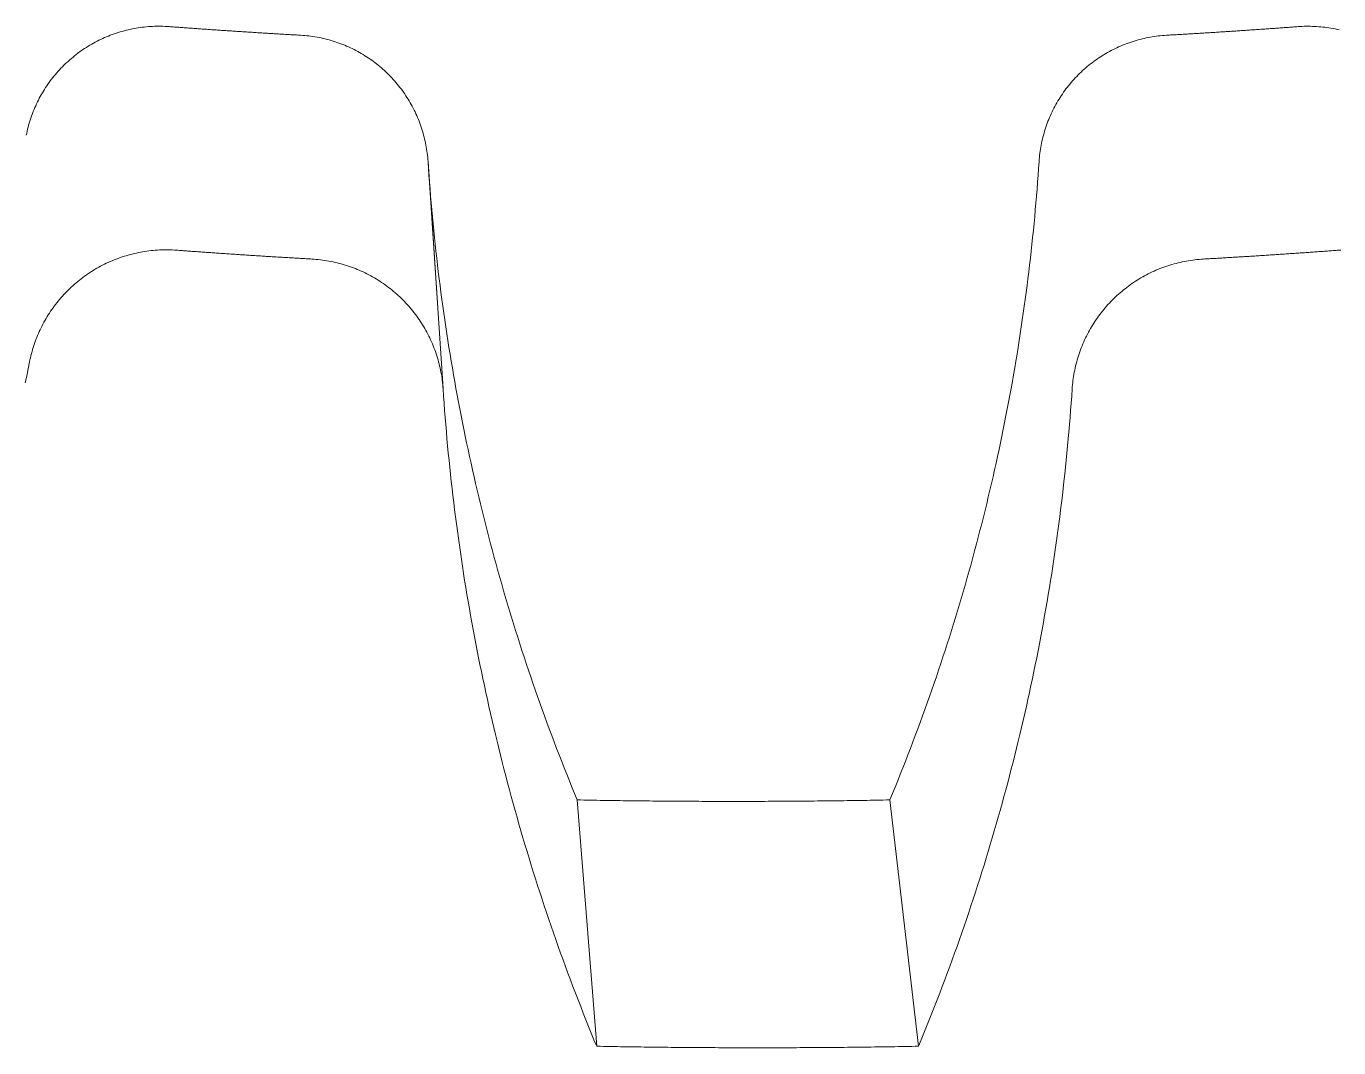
# Model space of a CAD drawing. Header units: millimetres. Extents: x 168.5 to 245.6, y 23.5 to 109.
# Drawn here: x 207.6 to 214.09, y 23.54 to 28.6 of the extents above; entities that cross this region are included whole.
import ezdxf

# ---------------------------------------------------------------- set-up
doc = ezdxf.new("R2010")
doc.units = ezdxf.units.MM
doc.layers.get('0').update_dxf_attribs({"true_color": 0xc2ced6})

# ---------------------------------------------------------------- blocks, each defined once
blk = doc.blocks.new('A$C346350F0')
at = {"color": 0, "linetype": 'Continuous', "lineweight": 0}
for p, q in [((2.5408, -38.3216), (2.6155, -39.4489)), ((2.5412, -38.3283), (2.6154, -39.4472)), ((2.6154, -39.4472), (2.616, -39.4558)), ((3.2796, -41.4853), (3.3761, -42.7057)), ((4.8276, -41.4853), (4.9696, -42.7057))]:
    blk.add_line(p, q, dxfattribs=at)
for points in [[(1.2585, -37.654), (1.2483, -37.6534), (1.2381, -37.6528), (1.2279, -37.6525), (1.2177, -37.6523), (1.2075, -37.6522), (1.1973, -37.6523), (1.1871, -37.6526), (1.1768, -37.653), (1.1666, -37.6535), (1.1564, -37.6543), (1.1463, -37.6551), (1.1361, -37.6562), (1.1259, -37.6574), (1.1158, -37.6587), (1.1057, -37.6602), (1.0956, -37.6618), (1.0856, -37.6637), (1.0755, -37.6656), (1.0655, -37.6677), (1.0556, -37.67), (1.0456, -37.6724), (1.0357, -37.675), (1.0259, -37.6777), (1.0161, -37.6805), (1.0063, -37.6836), (0.9966, -37.6867), (0.9869, -37.69), (0.9773, -37.6935), (0.9678, -37.6971), (0.9582, -37.7008), (0.9488, -37.7047), (0.9394, -37.7088), (0.9301, -37.713), (0.9208, -37.7173), (0.9116, -37.7217), (0.9025, -37.7263), (0.8935, -37.7311), (0.8845, -37.736), (0.8756, -37.741), (0.8667, -37.7461), (0.858, -37.7514), (0.8493, -37.7568), (0.8407, -37.7624), (0.8322, -37.768), (0.8238, -37.7739), (0.8155, -37.7798), (0.8073, -37.7858), (0.7992, -37.792), (0.7911, -37.7983), (0.7832, -37.8048), (0.7753, -37.8113), (0.7676, -37.818), (0.7599, -37.8248), (0.7524, -37.8317), (0.745, -37.8387), (0.7377, -37.8458), (0.7304, -37.8531), (0.7233, -37.8604), (0.7164, -37.8679), (0.7095, -37.8754), (0.7027, -37.8831), (0.6961, -37.8909), (0.6896, -37.8987), (0.6832, -37.9067), (0.6769, -37.9148), (0.6707, -37.9229), (0.6647, -37.9312), (0.6588, -37.9395), (0.653, -37.948), (0.6474, -37.9565), (0.6419, -37.9651), (0.6365, -37.9738), (0.6312, -37.9825), (0.6261, -37.9914), (0.6211, -38.0003), (0.6163, -38.0093), (0.6116, -38.0184), (0.607, -38.0275), (0.6026, -38.0367), (0.5983, -38.046), (0.5942, -38.0553), (0.5902, -38.0647), (0.5863, -38.0742), (0.5826, -38.0837), (0.579, -38.0933), (0.5756, -38.1029), (0.5723, -38.1126), (0.5692, -38.1223), (0.5662, -38.1321), (0.5634, -38.1419), (0.5607, -38.1518), (0.5582, -38.1617), (0.5558, -38.1716), (0.5536, -38.1816), (0.5515, -38.1916)], [(1.2585, -37.654), (1.2654, -37.6546), (1.2722, -37.6551), (1.2791, -37.6556), (1.286, -37.6561), (1.2928, -37.6566), (1.2997, -37.6571), (1.3065, -37.6576), (1.3134, -37.6581), (1.3202, -37.6586), (1.3271, -37.6591), (1.3339, -37.6596), (1.3408, -37.6601), (1.3476, -37.6606), (1.3545, -37.661), (1.3614, -37.6615), (1.3682, -37.662), (1.3751, -37.6625), (1.3819, -37.663), (1.3888, -37.6635), (1.3956, -37.664), (1.4025, -37.6645), (1.4093, -37.6649), (1.4162, -37.6654), (1.4231, -37.6659), (1.4299, -37.6664), (1.4368, -37.6669), (1.4436, -37.6673), (1.4505, -37.6678), (1.4573, -37.6683), (1.4642, -37.6688), (1.471, -37.6692), (1.4779, -37.6697), (1.4848, -37.6702), (1.4916, -37.6706), (1.4985, -37.6711), (1.5053, -37.6716), (1.5122, -37.672), (1.519, -37.6725), (1.5259, -37.6729), (1.5328, -37.6734), (1.5396, -37.6739), (1.5465, -37.6743), (1.5533, -37.6748), (1.5602, -37.6752), (1.567, -37.6757), (1.5739, -37.6761), (1.5808, -37.6766), (1.5876, -37.677), (1.5945, -37.6775), (1.6013, -37.6779), (1.6082, -37.6784), (1.615, -37.6788), (1.6219, -37.6793), (1.6288, -37.6797), (1.6356, -37.6801), (1.6425, -37.6806), (1.6493, -37.681), (1.6562, -37.6815), (1.6631, -37.6819), (1.6699, -37.6823), (1.6768, -37.6828), (1.6836, -37.6832), (1.6905, -37.6836), (1.6974, -37.6841), (1.7042, -37.6845), (1.7111, -37.6849), (1.7179, -37.6853), (1.7248, -37.6858), (1.7316, -37.6862), (1.7385, -37.6866), (1.7454, -37.687), (1.7522, -37.6874), (1.7591, -37.6879), (1.7659, -37.6883), (1.7728, -37.6887), (1.7797, -37.6891), (1.7865, -37.6895), (1.7934, -37.6899), (1.8002, -37.6904), (1.8071, -37.6908), (1.814, -37.6912), (1.8208, -37.6916), (1.8277, -37.692), (1.8346, -37.6924), (1.8414, -37.6928), (1.8483, -37.6932), (1.8551, -37.6936), (1.862, -37.694), (1.8689, -37.6944), (1.8757, -37.6948), (1.8826, -37.6952), (1.8894, -37.6956), (1.8963, -37.696), (1.9032, -37.6964), (1.91, -37.6968)], [(6.1973, -37.6968), (6.2042, -37.6964), (6.211, -37.696), (6.2179, -37.6956), (6.2247, -37.6953), (6.2316, -37.6949), (6.2385, -37.6945), (6.2453, -37.6941), (6.2522, -37.6937), (6.259, -37.6933), (6.2659, -37.6929), (6.2728, -37.6925), (6.2796, -37.6921), (6.2865, -37.6916), (6.2933, -37.6912), (6.3002, -37.6908), (6.3071, -37.6904), (6.3139, -37.69), (6.3208, -37.6896), (6.3277, -37.6892), (6.3345, -37.6888), (6.3414, -37.6884), (6.3482, -37.6879), (6.3551, -37.6875), (6.3619, -37.6871), (6.3688, -37.6867), (6.3757, -37.6863), (6.3825, -37.6858), (6.3894, -37.6854), (6.3962, -37.685), (6.4031, -37.6846), (6.41, -37.6841), (6.4168, -37.6837), (6.4237, -37.6833), (6.4305, -37.6828), (6.4374, -37.6824), (6.4443, -37.682), (6.4511, -37.6815), (6.458, -37.6811), (6.4648, -37.6807), (6.4717, -37.6802), (6.4786, -37.6798), (6.4854, -37.6793), (6.4923, -37.6789), (6.4991, -37.6785), (6.506, -37.678), (6.5128, -37.6776), (6.5197, -37.6771), (6.5266, -37.6767), (6.5334, -37.6762), (6.5403, -37.6758), (6.5471, -37.6753), (6.554, -37.6749), (6.5608, -37.6744), (6.5677, -37.6739), (6.5746, -37.6735), (6.5814, -37.673), (6.5883, -37.6726), (6.5951, -37.6721), (6.602, -37.6716), (6.6088, -37.6712), (6.6157, -37.6707), (6.6226, -37.6702), (6.6294, -37.6698), (6.6363, -37.6693), (6.6431, -37.6688), (6.65, -37.6684), (6.6568, -37.6679), (6.6637, -37.6674), (6.6706, -37.6669), (6.6774, -37.6665), (6.6843, -37.666), (6.6911, -37.6655), (6.698, -37.665), (6.7048, -37.6645), (6.7117, -37.6641), (6.7185, -37.6636), (6.7254, -37.6631), (6.7323, -37.6626), (6.7391, -37.6621), (6.746, -37.6616), (6.7528, -37.6611), (6.7597, -37.6606), (6.7665, -37.6601), (6.7734, -37.6597), (6.7802, -37.6592), (6.7871, -37.6587), (6.7939, -37.6582), (6.8008, -37.6577), (6.8077, -37.6572), (6.8145, -37.6567), (6.8214, -37.6562), (6.8282, -37.6557), (6.8351, -37.6551), (6.8419, -37.6546), (6.8488, -37.6541)], [(7.0518, -37.6701), (7.0418, -37.6678), (7.0318, -37.6657), (7.0218, -37.6637), (7.0117, -37.6619), (7.0016, -37.6603), (6.9915, -37.6588), (6.9814, -37.6575), (6.9712, -37.6563), (6.9611, -37.6552), (6.9509, -37.6544), (6.9407, -37.6536), (6.9305, -37.6531), (6.9203, -37.6527), (6.9101, -37.6524), (6.8998, -37.6523), (6.8896, -37.6524), (6.8794, -37.6526), (6.8692, -37.6529), (6.859, -37.6535), (6.8488, -37.6541)], [(2.5408, -38.322), (2.5401, -38.3118), (2.5392, -38.3017), (2.5381, -38.2915), (2.5369, -38.2814), (2.5355, -38.2712), (2.534, -38.2611), (2.5323, -38.251), (2.5305, -38.241), (2.5285, -38.231), (2.5264, -38.221), (2.5241, -38.211), (2.5216, -38.2011), (2.5191, -38.1912), (2.5163, -38.1814), (2.5134, -38.1716), (2.5104, -38.1618), (2.5072, -38.1521), (2.5039, -38.1424), (2.5004, -38.1328), (2.4968, -38.1233), (2.493, -38.1138), (2.4891, -38.1043), (2.485, -38.0949), (2.4808, -38.0856), (2.4765, -38.0764), (2.472, -38.0672), (2.4674, -38.0581), (2.4626, -38.049), (2.4577, -38.0401), (2.4527, -38.0312), (2.4475, -38.0224), (2.4422, -38.0136), (2.4367, -38.005), (2.4312, -37.9964), (2.4255, -37.9879), (2.4196, -37.9795), (2.4137, -37.9712), (2.4076, -37.963), (2.4014, -37.9549), (2.3951, -37.9469), (2.3886, -37.939), (2.3821, -37.9311), (2.3754, -37.9234), (2.3686, -37.9158), (2.3616, -37.9083), (2.3546, -37.9008), (2.3475, -37.8935), (2.3402, -37.8863), (2.3328, -37.8793), (2.3254, -37.8723), (2.3178, -37.8654), (2.3101, -37.8587), (2.3023, -37.8521), (2.2944, -37.8456), (2.2864, -37.8392), (2.2784, -37.8329), (2.2702, -37.8268), (2.2619, -37.8208), (2.2536, -37.8149), (2.2451, -37.8092), (2.2366, -37.8035), (2.228, -37.798), (2.2193, -37.7927), (2.2105, -37.7874), (2.2016, -37.7824), (2.1927, -37.7774), (2.1837, -37.7726), (2.1746, -37.7679), (2.1655, -37.7633), (2.1562, -37.7589), (2.1469, -37.7547), (2.1376, -37.7506), (2.1282, -37.7466), (2.1187, -37.7427), (2.1092, -37.7391), (2.0996, -37.7355), (2.09, -37.7321), (2.0803, -37.7289), (2.0705, -37.7258), (2.0607, -37.7228), (2.0509, -37.72), (2.041, -37.7174), (2.0311, -37.7149), (2.0212, -37.7125), (2.0112, -37.7103), (2.0012, -37.7083), (1.9912, -37.7064), (1.9811, -37.7046), (1.971, -37.703), (1.9609, -37.7016), (1.9507, -37.7003), (1.9406, -37.6992), (1.9304, -37.6982), (1.9202, -37.6974), (1.91, -37.6968)], [(6.1973, -37.6968), (6.1871, -37.6975), (6.1769, -37.6983), (6.1667, -37.6993), (6.1566, -37.7004), (6.1464, -37.7017), (6.1363, -37.7031), (6.1262, -37.7047), (6.1162, -37.7064), (6.1061, -37.7083), (6.0961, -37.7104), (6.0861, -37.7126), (6.0762, -37.7149), (6.0663, -37.7174), (6.0564, -37.7201), (6.0466, -37.7229), (6.0368, -37.7258), (6.0271, -37.7289), (6.0174, -37.7322), (6.0077, -37.7356), (5.9981, -37.7391), (5.9886, -37.7428), (5.9791, -37.7466), (5.9697, -37.7506), (5.9604, -37.7547), (5.9511, -37.759), (5.9419, -37.7634), (5.9327, -37.7679), (5.9236, -37.7726), (5.9146, -37.7775), (5.9057, -37.7824), (5.8968, -37.7875), (5.888, -37.7927), (5.8793, -37.7981), (5.8707, -37.8036), (5.8622, -37.8092), (5.8537, -37.815), (5.8454, -37.8208), (5.8371, -37.8269), (5.8289, -37.833), (5.8209, -37.8392), (5.8129, -37.8456), (5.805, -37.8521), (5.7972, -37.8588), (5.7895, -37.8655), (5.782, -37.8723), (5.7745, -37.8793), (5.7671, -37.8864), (5.7599, -37.8936), (5.7527, -37.9009), (5.7457, -37.9083), (5.7388, -37.9158), (5.7319, -37.9234), (5.7253, -37.9312), (5.7187, -37.939), (5.7122, -37.9469), (5.7059, -37.955), (5.6997, -37.9631), (5.6936, -37.9713), (5.6877, -37.9796), (5.6818, -37.988), (5.6761, -37.9965), (5.6706, -38.005), (5.6651, -38.0137), (5.6598, -38.0224), (5.6547, -38.0312), (5.6496, -38.0401), (5.6447, -38.0491), (5.64, -38.0581), (5.6353, -38.0672), (5.6308, -38.0764), (5.6265, -38.0857), (5.6223, -38.095), (5.6182, -38.1044), (5.6143, -38.1138), (5.6105, -38.1233), (5.6069, -38.1329), (5.6034, -38.1425), (5.6001, -38.1521), (5.5969, -38.1618), (5.5939, -38.1716), (5.591, -38.1814), (5.5882, -38.1912), (5.5857, -38.2011), (5.5832, -38.2111), (5.5809, -38.221), (5.5788, -38.231), (5.5768, -38.241), (5.575, -38.2511), (5.5733, -38.2612), (5.5718, -38.2713), (5.5704, -38.2814), (5.5692, -38.2915), (5.5681, -38.3017), (5.5672, -38.3119), (5.5665, -38.3221)], [(2.5408, -38.322), (2.5431, -38.3563), (2.5455, -38.3906), (2.5481, -38.4248), (2.5507, -38.4591), (2.5535, -38.4933), (2.5564, -38.5275), (2.5595, -38.5617), (2.5626, -38.5959), (2.5658, -38.6301), (2.5692, -38.6643), (2.5727, -38.6985), (2.5763, -38.7326), (2.58, -38.7668), (2.5839, -38.8009), (2.5878, -38.835), (2.5919, -38.8691), (2.5961, -38.9032), (2.6004, -38.9373), (2.6049, -38.9714), (2.6094, -39.0054), (2.6141, -39.0394), (2.6189, -39.0735), (2.6238, -39.1075), (2.6288, -39.1414), (2.6339, -39.1754), (2.6392, -39.2093), (2.6445, -39.2433), (2.65, -39.2772), (2.6556, -39.3111), (2.6614, -39.3449), (2.6672, -39.3788), (2.6732, -39.4126), (2.6792, -39.4464), (2.6854, -39.4802), (2.6917, -39.514), (2.6981, -39.5477), (2.7047, -39.5814), (2.7113, -39.6151), (2.7181, -39.6488), (2.725, -39.6824), (2.732, -39.7161), (2.7391, -39.7497), (2.7463, -39.7832), (2.7537, -39.8168), (2.7612, -39.8503), (2.7687, -39.8838), (2.7764, -39.9173), (2.7842, -39.9507), (2.7922, -39.9842), (2.8002, -40.0175), (2.8084, -40.0509), (2.8166, -40.0842), (2.825, -40.1176), (2.8335, -40.1508), (2.8422, -40.1841), (2.8509, -40.2173), (2.8597, -40.2505), (2.8687, -40.2836), (2.8778, -40.3168), (2.887, -40.3499), (2.8963, -40.3829), (2.9057, -40.416), (2.9152, -40.449), (2.9249, -40.4819), (2.9346, -40.5149), (2.9445, -40.5478), (2.9545, -40.5806), (2.9646, -40.6135), (2.9748, -40.6462), (2.9851, -40.679), (2.9955, -40.7117), (3.0061, -40.7444), (3.0168, -40.7771), (3.0275, -40.8097), (3.0384, -40.8423), (3.0494, -40.8748), (3.0605, -40.9073), (3.0718, -40.9398), (3.0831, -40.9722), (3.0946, -41.0046), (3.1061, -41.0369), (3.1178, -41.0692), (3.1296, -41.1015), (3.1415, -41.1337), (3.1535, -41.1659), (3.1656, -41.198), (3.1778, -41.2301), (3.1902, -41.2622), (3.2026, -41.2942), (3.2152, -41.3261), (3.2278, -41.3581), (3.2406, -41.3899), (3.2535, -41.4218), (3.2665, -41.4536), (3.2796, -41.4853)], [(4.8276, -41.4853), (4.8407, -41.4536), (4.8537, -41.4218), (4.8666, -41.39), (4.8794, -41.3581), (4.892, -41.3262), (4.9046, -41.2942), (4.917, -41.2622), (4.9294, -41.2301), (4.9416, -41.198), (4.9537, -41.1659), (4.9657, -41.1337), (4.9776, -41.1015), (4.9894, -41.0692), (5.0011, -41.0369), (5.0127, -41.0046), (5.0241, -40.9722), (5.0354, -40.9398), (5.0467, -40.9073), (5.0578, -40.8748), (5.0688, -40.8423), (5.0797, -40.8097), (5.0905, -40.7771), (5.1011, -40.7444), (5.1117, -40.7118), (5.1221, -40.679), (5.1324, -40.6463), (5.1427, -40.6135), (5.1528, -40.5807), (5.1627, -40.5478), (5.1726, -40.5149), (5.1824, -40.482), (5.192, -40.449), (5.2016, -40.416), (5.211, -40.383), (5.2203, -40.3499), (5.2295, -40.3168), (5.2385, -40.2837), (5.2475, -40.2505), (5.2564, -40.2173), (5.2651, -40.1841), (5.2737, -40.1509), (5.2822, -40.1176), (5.2906, -40.0843), (5.2989, -40.051), (5.307, -40.0176), (5.3151, -39.9842), (5.323, -39.9508), (5.3308, -39.9173), (5.3385, -39.8839), (5.3461, -39.8504), (5.3536, -39.8168), (5.3609, -39.7833), (5.3681, -39.7497), (5.3753, -39.7161), (5.3823, -39.6825), (5.3892, -39.6488), (5.3959, -39.6151), (5.4026, -39.5815), (5.4091, -39.5477), (5.4155, -39.514), (5.4219, -39.4802), (5.428, -39.4464), (5.4341, -39.4126), (5.4401, -39.3788), (5.4459, -39.345), (5.4516, -39.3111), (5.4572, -39.2772), (5.4627, -39.2433), (5.4681, -39.2094), (5.4733, -39.1754), (5.4785, -39.1415), (5.4835, -39.1075), (5.4884, -39.0735), (5.4932, -39.0395), (5.4979, -39.0055), (5.5024, -38.9714), (5.5068, -38.9374), (5.5112, -38.9033), (5.5154, -38.8692), (5.5194, -38.8351), (5.5234, -38.801), (5.5272, -38.7668), (5.531, -38.7327), (5.5346, -38.6985), (5.5381, -38.6644), (5.5414, -38.6302), (5.5447, -38.596), (5.5478, -38.5618), (5.5509, -38.5276), (5.5538, -38.4933), (5.5565, -38.4591), (5.5592, -38.4249), (5.5618, -38.3906), (5.5642, -38.3564), (5.5665, -38.3221)], [(1.2956, -38.7617), (1.2851, -38.761), (1.2746, -38.7605), (1.264, -38.7601), (1.2535, -38.7599), (1.243, -38.7598), (1.2325, -38.7599), (1.222, -38.7602), (1.2115, -38.7606), (1.201, -38.7612), (1.1905, -38.7619), (1.18, -38.7628), (1.1695, -38.7639), (1.1591, -38.7651), (1.1486, -38.7665), (1.1382, -38.768), (1.1278, -38.7697), (1.1175, -38.7716), (1.1072, -38.7736), (1.0969, -38.7758), (1.0866, -38.7781), (1.0764, -38.7806), (1.0662, -38.7832), (1.0561, -38.786), (1.046, -38.789), (1.0359, -38.7921), (1.0259, -38.7953), (1.016, -38.7987), (1.0061, -38.8023), (0.9962, -38.806), (0.9864, -38.8099), (0.9767, -38.8139), (0.967, -38.818), (0.9574, -38.8223), (0.9479, -38.8268), (0.9384, -38.8314), (0.9291, -38.8361), (0.9197, -38.841), (0.9105, -38.846), (0.9013, -38.8512), (0.8922, -38.8565), (0.8832, -38.8619), (0.8743, -38.8675), (0.8655, -38.8732), (0.8567, -38.8791), (0.8481, -38.885), (0.8395, -38.8911), (0.831, -38.8974), (0.8227, -38.9038), (0.8144, -38.9102), (0.8062, -38.9169), (0.7981, -38.9236), (0.7902, -38.9305), (0.7823, -38.9375), (0.7745, -38.9446), (0.7669, -38.9518), (0.7594, -38.9591), (0.7519, -38.9666), (0.7446, -38.9741), (0.7374, -38.9818), (0.7304, -38.9896), (0.7234, -38.9975), (0.7166, -39.0055), (0.7099, -39.0136), (0.7033, -39.0218), (0.6968, -39.0301), (0.6905, -39.0385), (0.6843, -39.047), (0.6782, -39.0556), (0.6722, -39.0643), (0.6664, -39.073), (0.6607, -39.0819), (0.6552, -39.0908), (0.6498, -39.0999), (0.6445, -39.109), (0.6394, -39.1181), (0.6344, -39.1274), (0.6296, -39.1367), (0.6249, -39.1462), (0.6203, -39.1556), (0.6159, -39.1652), (0.6116, -39.1748), (0.6075, -39.1845), (0.6036, -39.1942), (0.5997, -39.204), (0.5961, -39.2139), (0.5925, -39.2238), (0.5892, -39.2338), (0.5859, -39.2438), (0.5829, -39.2538), (0.58, -39.264), (0.5772, -39.2741), (0.5746, -39.2843), (0.5722, -39.2945), (0.5699, -39.3048), (0.5677, -39.3151)], [(1.2956, -38.7617), (1.3026, -38.7622), (1.3097, -38.7627), (1.3167, -38.7633), (1.3238, -38.7638), (1.3308, -38.7643), (1.3379, -38.7648), (1.3449, -38.7653), (1.352, -38.7659), (1.3591, -38.7664), (1.3661, -38.7669), (1.3732, -38.7674), (1.3802, -38.7679), (1.3873, -38.7684), (1.3943, -38.7689), (1.4014, -38.7694), (1.4085, -38.7699), (1.4155, -38.7704), (1.4226, -38.7709), (1.4296, -38.7714), (1.4367, -38.7719), (1.4437, -38.7724), (1.4508, -38.7729), (1.4579, -38.7734), (1.4649, -38.7739), (1.472, -38.7744), (1.479, -38.7749), (1.4861, -38.7754), (1.4931, -38.7759), (1.5002, -38.7764), (1.5073, -38.7768), (1.5143, -38.7773), (1.5214, -38.7778), (1.5284, -38.7783), (1.5355, -38.7788), (1.5426, -38.7793), (1.5496, -38.7797), (1.5567, -38.7802), (1.5637, -38.7807), (1.5708, -38.7812), (1.5778, -38.7816), (1.5849, -38.7821), (1.592, -38.7826), (1.599, -38.783), (1.6061, -38.7835), (1.6131, -38.784), (1.6202, -38.7844), (1.6273, -38.7849), (1.6343, -38.7854), (1.6414, -38.7858), (1.6484, -38.7863), (1.6555, -38.7867), (1.6626, -38.7872), (1.6696, -38.7877), (1.6767, -38.7881), (1.6837, -38.7886), (1.6908, -38.789), (1.6979, -38.7895), (1.7049, -38.7899), (1.712, -38.7904), (1.719, -38.7908), (1.7261, -38.7913), (1.7332, -38.7917), (1.7402, -38.7922), (1.7473, -38.7926), (1.7543, -38.793), (1.7614, -38.7935), (1.7685, -38.7939), (1.7755, -38.7944), (1.7826, -38.7948), (1.7896, -38.7952), (1.7967, -38.7957), (1.8038, -38.7961), (1.8108, -38.7965), (1.8179, -38.797), (1.825, -38.7974), (1.832, -38.7978), (1.8391, -38.7982), (1.8461, -38.7987), (1.8532, -38.7991), (1.8603, -38.7995), (1.8673, -38.7999), (1.8744, -38.8003), (1.8815, -38.8008), (1.8885, -38.8012), (1.8956, -38.8016), (1.9026, -38.802), (1.9097, -38.8024), (1.9168, -38.8028), (1.9238, -38.8032), (1.9309, -38.8036), (1.938, -38.8041), (1.945, -38.8045), (1.9521, -38.8049), (1.9591, -38.8053), (1.9662, -38.8057)], [(6.3796, -38.8057), (6.3867, -38.8053), (6.3937, -38.8049), (6.4008, -38.8045), (6.4079, -38.8041), (6.4149, -38.8037), (6.422, -38.8033), (6.429, -38.8029), (6.4361, -38.8025), (6.4432, -38.8021), (6.4502, -38.8017), (6.4573, -38.8012), (6.4644, -38.8008), (6.4714, -38.8004), (6.4785, -38.8), (6.4855, -38.7996), (6.4926, -38.7992), (6.4997, -38.7987), (6.5067, -38.7983), (6.5138, -38.7979), (6.5209, -38.7975), (6.5279, -38.797), (6.535, -38.7966), (6.542, -38.7962), (6.5491, -38.7957), (6.5562, -38.7953), (6.5632, -38.7949), (6.5703, -38.7944), (6.5773, -38.794), (6.5844, -38.7936), (6.5915, -38.7931), (6.5985, -38.7927), (6.6056, -38.7922), (6.6126, -38.7918), (6.6197, -38.7913), (6.6268, -38.7909), (6.6338, -38.7905), (6.6409, -38.79), (6.648, -38.7896), (6.655, -38.7891), (6.6621, -38.7886), (6.6691, -38.7882), (6.6762, -38.7877), (6.6833, -38.7873), (6.6903, -38.7868), (6.6974, -38.7864), (6.7044, -38.7859), (6.7115, -38.7854), (6.7185, -38.785), (6.7256, -38.7845), (6.7327, -38.7841), (6.7397, -38.7836), (6.7468, -38.7831), (6.7538, -38.7827), (6.7609, -38.7822), (6.768, -38.7817), (6.775, -38.7812), (6.7821, -38.7808), (6.7891, -38.7803), (6.7962, -38.7798), (6.8033, -38.7793), (6.8103, -38.7789), (6.8174, -38.7784), (6.8244, -38.7779), (6.8315, -38.7774), (6.8385, -38.7769), (6.8456, -38.7764), (6.8527, -38.776), (6.8597, -38.7755), (6.8668, -38.775), (6.8738, -38.7745), (6.8809, -38.774), (6.888, -38.7735), (6.895, -38.773), (6.9021, -38.7725), (6.9091, -38.772), (6.9162, -38.7715), (6.9232, -38.771), (6.9303, -38.7705), (6.9374, -38.77), (6.9444, -38.7695), (6.9515, -38.769), (6.9585, -38.7685), (6.9656, -38.768), (6.9726, -38.7675), (6.9797, -38.767), (6.9867, -38.7665), (6.9938, -38.7659), (7.0009, -38.7654), (7.0079, -38.7649), (7.015, -38.7644), (7.022, -38.7639), (7.0291, -38.7634), (7.0361, -38.7628), (7.0432, -38.7623), (7.0502, -38.7618)], [(7.0607, -38.7611), (7.0502, -38.7618)], [(2.6155, -39.4493), (2.6148, -39.4389), (2.6138, -39.4284), (2.6128, -39.4179), (2.6115, -39.4075), (2.6101, -39.397), (2.6085, -39.3866), (2.6068, -39.3763), (2.6049, -39.3659), (2.6029, -39.3556), (2.6007, -39.3453), (2.5983, -39.3351), (2.5958, -39.3248), (2.5932, -39.3147), (2.5903, -39.3045), (2.5874, -39.2944), (2.5842, -39.2844), (2.581, -39.2744), (2.5775, -39.2644), (2.5739, -39.2546), (2.5702, -39.2447), (2.5663, -39.2349), (2.5623, -39.2252), (2.5581, -39.2156), (2.5538, -39.206), (2.5493, -39.1965), (2.5447, -39.187), (2.5399, -39.1776), (2.535, -39.1683), (2.53, -39.1591), (2.5248, -39.1499), (2.5195, -39.1409), (2.514, -39.1319), (2.5084, -39.123), (2.5027, -39.1141), (2.4968, -39.1054), (2.4908, -39.0968), (2.4847, -39.0882), (2.4784, -39.0798), (2.472, -39.0714), (2.4655, -39.0632), (2.4589, -39.055), (2.4521, -39.0469), (2.4452, -39.039), (2.4382, -39.0311), (2.4311, -39.0234), (2.4239, -39.0158), (2.4165, -39.0082), (2.409, -39.0008), (2.4015, -38.9935), (2.3938, -38.9864), (2.386, -38.9793), (2.3781, -38.9724), (2.37, -38.9656), (2.3619, -38.9589), (2.3537, -38.9523), (2.3454, -38.9459), (2.337, -38.9395), (2.3285, -38.9334), (2.3199, -38.9273), (2.3112, -38.9214), (2.3024, -38.9156), (2.2935, -38.9099), (2.2846, -38.9044), (2.2755, -38.899), (2.2664, -38.8938), (2.2572, -38.8887), (2.2479, -38.8837), (2.2386, -38.8789), (2.2292, -38.8742), (2.2197, -38.8697), (2.2101, -38.8653), (2.2005, -38.8611), (2.1908, -38.857), (2.181, -38.853), (2.1712, -38.8492), (2.1614, -38.8456), (2.1514, -38.8421), (2.1415, -38.8387), (2.1314, -38.8355), (2.1214, -38.8325), (2.1112, -38.8296), (2.1011, -38.8269), (2.0909, -38.8243), (2.0807, -38.8219), (2.0704, -38.8196), (2.0601, -38.8175), (2.0497, -38.8156), (2.0394, -38.8138), (2.029, -38.8121), (2.0186, -38.8107), (2.0081, -38.8093), (1.9977, -38.8082), (1.9872, -38.8072), (1.9767, -38.8063), (1.9662, -38.8057)], [(6.3796, -38.8057), (6.3691, -38.8064), (6.3586, -38.8073), (6.3481, -38.8083), (6.3377, -38.8094), (6.3272, -38.8107), (6.3168, -38.8122), (6.3064, -38.8138), (6.2961, -38.8156), (6.2857, -38.8176), (6.2754, -38.8197), (6.2652, -38.8219), (6.2549, -38.8244), (6.2447, -38.8269), (6.2346, -38.8297), (6.2244, -38.8326), (6.2144, -38.8356), (6.2043, -38.8388), (6.1944, -38.8421), (6.1845, -38.8456), (6.1746, -38.8493), (6.1648, -38.8531), (6.155, -38.857), (6.1453, -38.8611), (6.1357, -38.8654), (6.1261, -38.8697), (6.1167, -38.8743), (6.1072, -38.879), (6.0979, -38.8838), (6.0886, -38.8887), (6.0794, -38.8938), (6.0703, -38.8991), (6.0612, -38.9045), (6.0523, -38.91), (6.0434, -38.9156), (6.0346, -38.9214), (6.0259, -38.9274), (6.0173, -38.9334), (6.0088, -38.9396), (6.0004, -38.9459), (5.9921, -38.9524), (5.9839, -38.9589), (5.9758, -38.9656), (5.9678, -38.9724), (5.9598, -38.9794), (5.952, -38.9864), (5.9443, -38.9936), (5.9368, -39.0009), (5.9293, -39.0083), (5.9219, -39.0158), (5.9147, -39.0234), (5.9076, -39.0312), (5.9006, -39.039), (5.8937, -39.047), (5.8869, -39.055), (5.8803, -39.0632), (5.8738, -39.0715), (5.8674, -39.0798), (5.8611, -39.0883), (5.855, -39.0968), (5.849, -39.1055), (5.8431, -39.1142), (5.8374, -39.123), (5.8318, -39.1319), (5.8263, -39.1409), (5.821, -39.15), (5.8158, -39.1591), (5.8108, -39.1684), (5.8059, -39.1777), (5.8011, -39.1871), (5.7965, -39.1965), (5.792, -39.206), (5.7877, -39.2156), (5.7835, -39.2253), (5.7795, -39.235), (5.7756, -39.2448), (5.7719, -39.2546), (5.7683, -39.2645), (5.7648, -39.2744), (5.7616, -39.2844), (5.7584, -39.2945), (5.7555, -39.3046), (5.7526, -39.3147), (5.75, -39.3249), (5.7475, -39.3351), (5.7451, -39.3454), (5.7429, -39.3556), (5.7409, -39.366), (5.739, -39.3763), (5.7373, -39.3867), (5.7357, -39.3971), (5.7343, -39.4075), (5.733, -39.418), (5.7319, -39.4284), (5.731, -39.4389), (5.7302, -39.4494)], [(0.5465, -39.419), (0.5537, -39.3844), (0.5608, -39.3498), (0.5677, -39.3151)], [(2.6155, -39.4493), (2.6179, -39.4846), (2.6204, -39.5199), (2.623, -39.5552), (2.6258, -39.5904), (2.6286, -39.6256), (2.6316, -39.6609), (2.6347, -39.6961), (2.638, -39.7313), (2.6413, -39.7665), (2.6448, -39.8017), (2.6484, -39.8369), (2.6521, -39.872), (2.6559, -39.9072), (2.6599, -39.9423), (2.664, -39.9774), (2.6682, -40.0125), (2.6725, -40.0476), (2.6769, -40.0827), (2.6815, -40.1178), (2.6862, -40.1528), (2.691, -40.1879), (2.6959, -40.2229), (2.701, -40.2579), (2.7061, -40.2928), (2.7114, -40.3278), (2.7168, -40.3627), (2.7223, -40.3977), (2.728, -40.4326), (2.7338, -40.4675), (2.7396, -40.5023), (2.7457, -40.5372), (2.7518, -40.572), (2.758, -40.6068), (2.7644, -40.6416), (2.7709, -40.6763), (2.7775, -40.7111), (2.7842, -40.7458), (2.7911, -40.7805), (2.7981, -40.8151), (2.8051, -40.8498), (2.8124, -40.8844), (2.8197, -40.919), (2.8271, -40.9535), (2.8347, -40.9881), (2.8424, -41.0226), (2.8502, -41.0571), (2.8581, -41.0915), (2.8661, -41.126), (2.8743, -41.1604), (2.8826, -41.1947), (2.891, -41.2291), (2.8995, -41.2634), (2.9081, -41.2977), (2.9169, -41.3319), (2.9258, -41.3662), (2.9347, -41.4004), (2.9439, -41.4345), (2.9531, -41.4687), (2.9624, -41.5028), (2.9719, -41.5368), (2.9815, -41.5709), (2.9912, -41.6049), (3.001, -41.6388), (3.0109, -41.6728), (3.0209, -41.7067), (3.0311, -41.7405), (3.0414, -41.7744), (3.0518, -41.8082), (3.0623, -41.8419), (3.0729, -41.8756), (3.0837, -41.9093), (3.0945, -41.943), (3.1055, -41.9766), (3.1166, -42.0102), (3.1278, -42.0437), (3.1391, -42.0772), (3.1506, -42.1106), (3.1621, -42.1441), (3.1738, -42.1774), (3.1856, -42.2108), (3.1975, -42.2441), (3.2095, -42.2773), (3.2216, -42.3105), (3.2339, -42.3437), (3.2462, -42.3768), (3.2587, -42.4099), (3.2713, -42.443), (3.284, -42.476), (3.2968, -42.5089), (3.3097, -42.5418), (3.3228, -42.5747), (3.3359, -42.6075), (3.3492, -42.6403), (3.3626, -42.673), (3.3761, -42.7057)], [(4.9696, -42.7057), (4.9831, -42.673), (4.9965, -42.6403), (5.0097, -42.6075), (5.0229, -42.5747), (5.0359, -42.5418), (5.0489, -42.5089), (5.0617, -42.476), (5.0744, -42.443), (5.087, -42.4099), (5.0995, -42.3769), (5.1118, -42.3437), (5.1241, -42.3106), (5.1362, -42.2774), (5.1482, -42.2441), (5.1601, -42.2108), (5.1719, -42.1775), (5.1836, -42.1441), (5.1951, -42.1107), (5.2066, -42.0772), (5.2179, -42.0437), (5.2291, -42.0102), (5.2402, -41.9766), (5.2512, -41.943), (5.262, -41.9094), (5.2728, -41.8757), (5.2834, -41.842), (5.2939, -41.8082), (5.3043, -41.7744), (5.3146, -41.7406), (5.3248, -41.7067), (5.3348, -41.6728), (5.3448, -41.6389), (5.3546, -41.6049), (5.3643, -41.5709), (5.3738, -41.5369), (5.3833, -41.5028), (5.3926, -41.4687), (5.4019, -41.4346), (5.411, -41.4004), (5.42, -41.3662), (5.4288, -41.332), (5.4376, -41.2977), (5.4462, -41.2634), (5.4548, -41.2291), (5.4631, -41.1948), (5.4714, -41.1604), (5.4796, -41.126), (5.4876, -41.0916), (5.4956, -41.0571), (5.5034, -41.0226), (5.511, -40.9881), (5.5186, -40.9536), (5.5261, -40.919), (5.5334, -40.8844), (5.5406, -40.8498), (5.5477, -40.8152), (5.5547, -40.7805), (5.5615, -40.7458), (5.5682, -40.7111), (5.5749, -40.6764), (5.5813, -40.6416), (5.5877, -40.6068), (5.594, -40.572), (5.6001, -40.5372), (5.6061, -40.5024), (5.612, -40.4675), (5.6178, -40.4326), (5.6234, -40.3977), (5.6289, -40.3628), (5.6344, -40.3278), (5.6396, -40.2929), (5.6448, -40.2579), (5.6499, -40.2229), (5.6548, -40.1879), (5.6596, -40.1529), (5.6643, -40.1178), (5.6688, -40.0828), (5.6733, -40.0477), (5.6776, -40.0126), (5.6818, -39.9775), (5.6859, -39.9424), (5.6898, -39.9072), (5.6937, -39.8721), (5.6974, -39.8369), (5.701, -39.8017), (5.7045, -39.7666), (5.7078, -39.7314), (5.711, -39.6961), (5.7141, -39.6609), (5.7171, -39.6257), (5.72, -39.5905), (5.7227, -39.5552), (5.7254, -39.5199), (5.7279, -39.4847), (5.7302, -39.4494)], [(3.2796, -41.4853), (3.2959, -41.4856), (3.3122, -41.4859), (3.3285, -41.4862), (3.3448, -41.4865), (3.3611, -41.4868), (3.3774, -41.487), (3.3937, -41.4873), (3.41, -41.4875), (3.4263, -41.4878), (3.4425, -41.488), (3.4588, -41.4883), (3.4751, -41.4885), (3.4914, -41.4887), (3.5077, -41.489), (3.524, -41.4892), (3.5403, -41.4894), (3.5566, -41.4896), (3.5729, -41.4898), (3.5892, -41.4899), (3.6055, -41.4901), (3.6218, -41.4903), (3.6381, -41.4905), (3.6544, -41.4906), (3.6707, -41.4908), (3.687, -41.4909), (3.7033, -41.4911), (3.7196, -41.4912), (3.7358, -41.4913), (3.7521, -41.4915), (3.7684, -41.4916), (3.7847, -41.4917), (3.801, -41.4918), (3.8173, -41.4919), (3.8336, -41.492), (3.8499, -41.492), (3.8662, -41.4921), (3.8825, -41.4922), (3.8988, -41.4923), (3.9151, -41.4923), (3.9314, -41.4924), (3.9477, -41.4924), (3.964, -41.4925), (3.9803, -41.4925), (3.9966, -41.4925), (4.0129, -41.4925), (4.0292, -41.4925), (4.0455, -41.4926), (4.0617, -41.4926), (4.078, -41.4925), (4.0943, -41.4925), (4.1106, -41.4925), (4.1269, -41.4925), (4.1432, -41.4925), (4.1595, -41.4924), (4.1758, -41.4924), (4.1921, -41.4923), (4.2084, -41.4923), (4.2247, -41.4922), (4.241, -41.4921), (4.2573, -41.4921), (4.2736, -41.492), (4.2899, -41.4919), (4.3062, -41.4918), (4.3225, -41.4917), (4.3388, -41.4916), (4.3551, -41.4915), (4.3714, -41.4913), (4.3877, -41.4912), (4.4039, -41.4911), (4.4202, -41.4909), (4.4365, -41.4908), (4.4528, -41.4906), (4.4691, -41.4905), (4.4854, -41.4903), (4.5017, -41.4901), (4.518, -41.49), (4.5343, -41.4898), (4.5506, -41.4896), (4.5669, -41.4894), (4.5832, -41.4892), (4.5995, -41.489), (4.6158, -41.4888), (4.6321, -41.4885), (4.6484, -41.4883), (4.6647, -41.4881), (4.6809, -41.4878), (4.6972, -41.4876), (4.7135, -41.4873), (4.7298, -41.4871), (4.7461, -41.4868), (4.7624, -41.4865), (4.7787, -41.4862), (4.795, -41.4859), (4.8113, -41.4856), (4.8276, -41.4853)], [(3.3761, -42.7057), (3.3929, -42.706), (3.4096, -42.7063), (3.4264, -42.7066), (3.4432, -42.7069), (3.46, -42.7072), (3.4767, -42.7074), (3.4935, -42.7077), (3.5103, -42.708), (3.527, -42.7082), (3.5438, -42.7085), (3.5606, -42.7087), (3.5774, -42.709), (3.5941, -42.7092), (3.6109, -42.7094), (3.6277, -42.7096), (3.6445, -42.7099), (3.6612, -42.7101), (3.678, -42.7103), (3.6948, -42.7104), (3.7115, -42.7106), (3.7283, -42.7108), (3.7451, -42.711), (3.7619, -42.7111), (3.7786, -42.7113), (3.7954, -42.7115), (3.8122, -42.7116), (3.829, -42.7117), (3.8457, -42.7119), (3.8625, -42.712), (3.8793, -42.7121), (3.8961, -42.7122), (3.9128, -42.7123), (3.9296, -42.7124), (3.9464, -42.7125), (3.9632, -42.7126), (3.9799, -42.7127), (3.9967, -42.7128), (4.0135, -42.7128), (4.0303, -42.7129), (4.047, -42.7129), (4.0638, -42.713), (4.0806, -42.713), (4.0974, -42.7131), (4.1141, -42.7131), (4.1309, -42.7131), (4.1477, -42.7131), (4.1645, -42.7131), (4.1812, -42.7131), (4.198, -42.7131), (4.2148, -42.7131), (4.2316, -42.7131), (4.2483, -42.7131), (4.2651, -42.713), (4.2819, -42.713), (4.2987, -42.7129), (4.3154, -42.7129), (4.3322, -42.7128), (4.349, -42.7128), (4.3658, -42.7127), (4.3825, -42.7126), (4.3993, -42.7125), (4.4161, -42.7124), (4.4328, -42.7123), (4.4496, -42.7122), (4.4664, -42.7121), (4.4832, -42.712), (4.4999, -42.7119), (4.5167, -42.7117), (4.5335, -42.7116), (4.5503, -42.7115), (4.567, -42.7113), (4.5838, -42.7112), (4.6006, -42.711), (4.6174, -42.7108), (4.6341, -42.7106), (4.6509, -42.7105), (4.6677, -42.7103), (4.6845, -42.7101), (4.7012, -42.7099), (4.718, -42.7097), (4.7348, -42.7094), (4.7516, -42.7092), (4.7683, -42.709), (4.7851, -42.7087), (4.8019, -42.7085), (4.8186, -42.7083), (4.8354, -42.708), (4.8522, -42.7077), (4.869, -42.7075), (4.8857, -42.7072), (4.9025, -42.7069), (4.9193, -42.7066), (4.9361, -42.7063), (4.9528, -42.706), (4.9696, -42.7057)]]:
    blk.add_lwpolyline(points, dxfattribs=at)

msp = doc.modelspace()

# ---------------------------------------------------------------- block references
msp.add_blockref('A$C346350F0', (207.0437, 66.2519))

doc.saveas('drawing.dxf')
